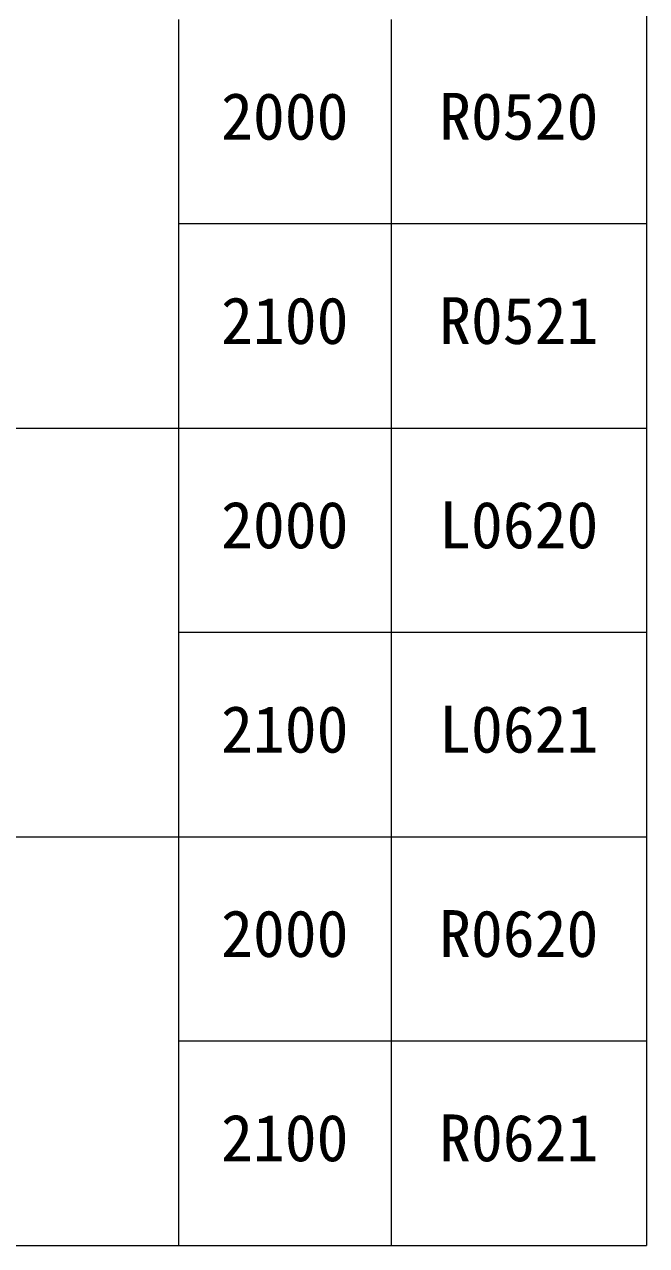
# Model space of a CAD drawing. Units: millimetres at full size, sheet at 1:30; details may follow other scales. Extents: x -6149 to 5151, y -9003 to 3076.
# Drawn here: x -4512 to -3049, y -3043 to -174 of the extents above; entities that cross this region are included whole.
import ezdxf
from ezdxf.enums import TextEntityAlignment as Align

# ---------------------------------------------------------------- set-up
doc = ezdxf.new("R2010")
doc.units = ezdxf.units.MM
doc.header["$LTSCALE"] = 30
doc.linetypes.add('DOUBLE_CHAIN1', pattern=[8.8, 5, -1, 0.6, -0.6, 0.6, -1])
doc.layers.add('0-0', color=7, linetype='DOUBLE_CHAIN1', lineweight=9)
doc.layers.add('0-3', color=7, linetype='DOUBLE_CHAIN1', lineweight=9)
doc.layers.add('0-9', color=7, linetype='Continuous')
doc.styles.add('ＭＳ ゴシック', font='')
doc.styles.get('ＭＳ ゴシック').set_extended_font_data('MS Gothic')

msp = doc.modelspace()

# ---------------------------------------------------------------- linework, layer by layer
at = {"layer": '0-0', "linetype": 'Continuous'}
for p, q in [((-3049.35, 2917.17), (-3049.35, -3042.83)), ((-4149.35, -162.83), (-4149.35, -1122.83)), ((-4149.35, -162.83), (-4149.35, -1122.83)), ((-3649.35, -162.83), (-3649.35, -1122.83)), ((-3649.35, -162.83), (-3649.35, -1122.83)), ((-3049.35, -642.83), (-4149.35, -642.83)), ((-3049.35, -642.83), (-4149.35, -642.83)), ((-6149.35, -1122.83), (-3049.35, -1122.83)), ((-6149.35, -1122.83), (-3049.35, -1122.83)), ((-6149.35, -1122.83), (-3049.35, -1122.83)), ((-4149.35, -1122.83), (-4149.35, -2082.83)), ((-4149.35, -1122.83), (-4149.35, -2082.83)), ((-3649.35, -1122.83), (-3649.35, -2082.83)), ((-3649.35, -1122.83), (-3649.35, -2082.83)), ((-3286.99, -1122.83), (-3049.35, -1122.83)), ((-3286.99, -1122.83), (-3049.35, -1122.83)), ((-3049.35, -1602.83), (-4149.35, -1602.83)), ((-3049.35, -1602.83), (-4149.35, -1602.83)), ((-5649.35, -2082.83), (-3049.35, -2082.83)), ((-5649.35, -2082.83), (-3286.99, -2082.83)), ((-5649.35, -2082.83), (-3049.35, -2082.83)), ((-4149.35, -2082.83), (-4149.35, -3042.83)), ((-4149.35, -2082.83), (-4149.35, -3042.83)), ((-3649.35, -2082.83), (-3649.35, -3042.83)), ((-3286.99, -2082.83), (-3049.35, -2082.83)), ((-3286.99, -2082.83), (-3049.35, -2082.83)), ((-3049.35, -2562.83), (-4149.35, -2562.83)), ((-3049.35, -2562.83), (-4149.35, -2562.83)), ((-6149.35, -3042.83), (-3049.35, -3042.83))]:
    msp.add_line(p, q, dxfattribs=at)
msp.add_lwpolyline([(-6149.35, -1122.83), (-3286.99, -1122.83), (-3049.35, -1122.83)], dxfattribs=at)
msp.add_lwpolyline([(-6149.35, -1122.83), (-3286.99, -1122.83), (-3049.35, -1122.83)], dxfattribs=at)
at = {"layer": '0-3', "linetype": 'Continuous'}
for p, q in [((-6149.35, -1122.83), (-3049.35, -1122.83)), ((-6149.35, -1122.83), (-3286.99, -1122.83)), ((-6149.35, -1122.83), (-3286.99, -1122.83)), ((-5649.35, -2082.83), (-3286.99, -2082.83))]:
    msp.add_line(p, q, dxfattribs=at)

# ---------------------------------------------------------------- texts
at = {"layer": '0-9', "style": 'ＭＳ ゴシック'}
for s, p in [('2000', (-4049.35, -477.83)), ('R0520', (-3536.85, -477.83)), ('2100', (-4049.35, -957.83)), ('R0521', (-3536.85, -957.83)), ('2000', (-4049.35, -1437.83)), ('L0620', (-3536.85, -1437.83)), ('2100', (-4049.35, -1917.83)), ('L0621', (-3536.85, -1917.83)), ('2000', (-4049.35, -2397.83)), ('R0620', (-3536.85, -2397.83)), ('2100', (-4049.35, -2877.83)), ('R0621', (-3536.85, -2877.83))]:
    msp.add_text(s, height=110, dxfattribs=at).set_placement(p, align=Align.BOTTOM_LEFT)

doc.saveas('drawing.dxf')
